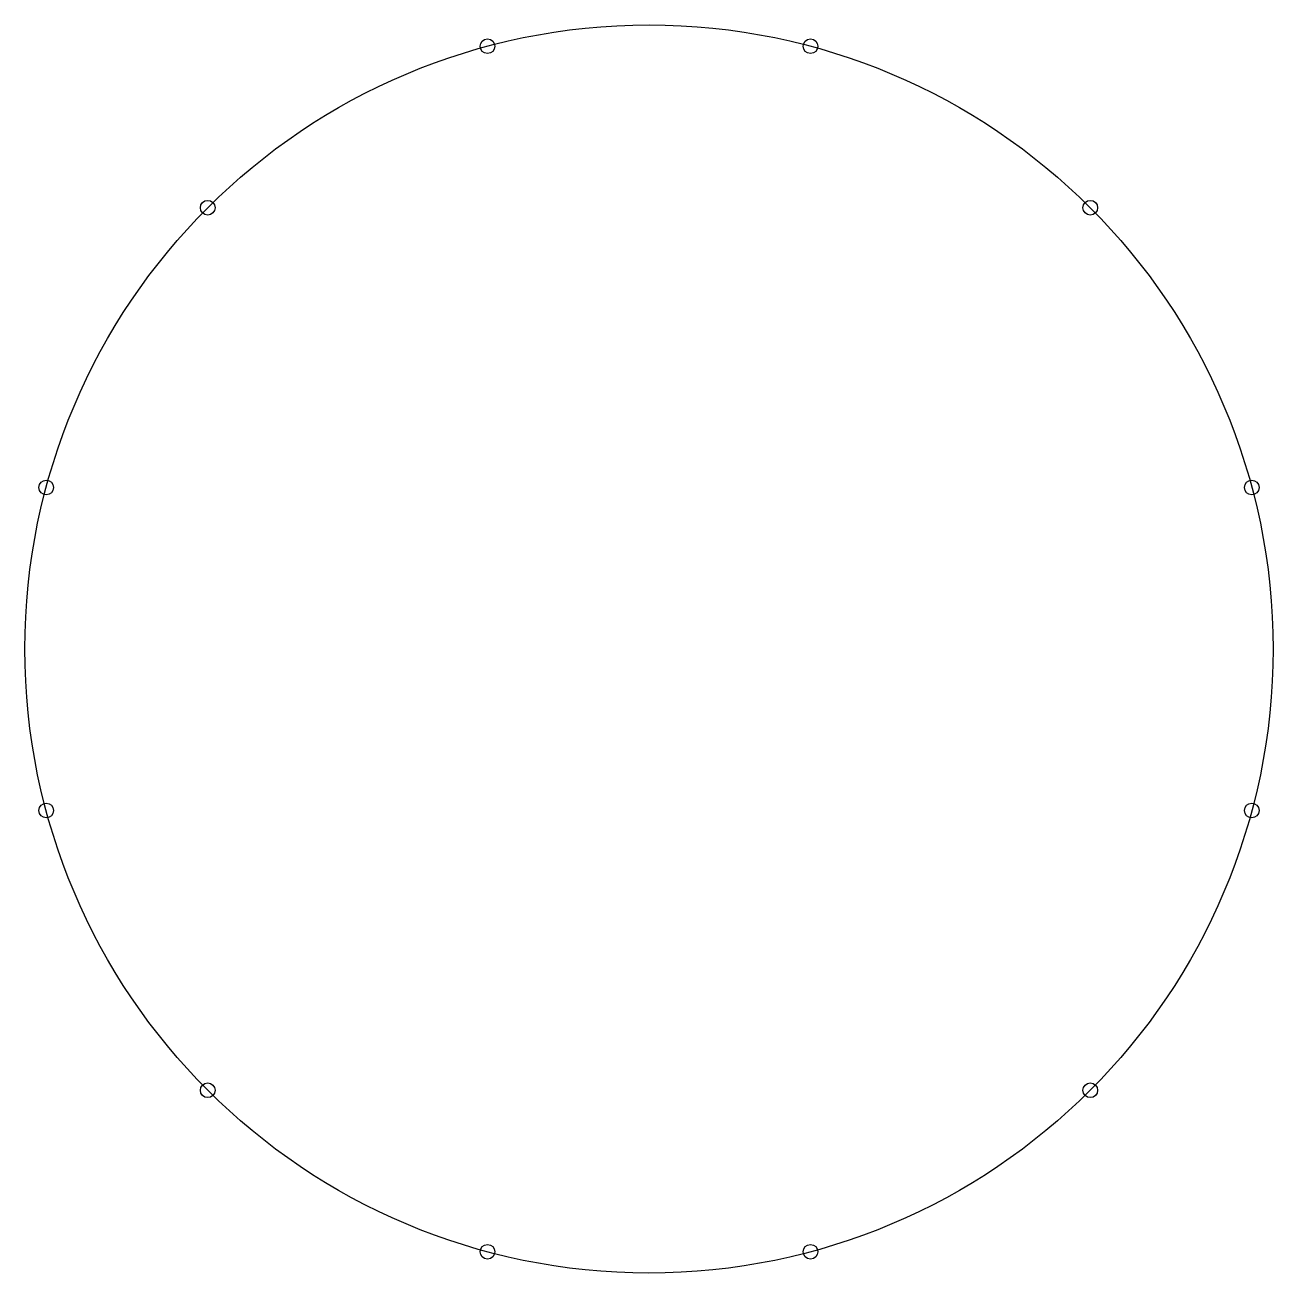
# Model space of a CAD drawing. Header units: millimetres. Extents: x -82 to 82, y -82 to 82.
import ezdxf

# ---------------------------------------------------------------- set-up
doc = ezdxf.new("R2010")
doc.units = ezdxf.units.MM
doc.layers.add('Sketch 02', color=7, linetype='Continuous')

msp = doc.modelspace()

# ---------------------------------------------------------------- linework, layer by layer
at = {"layer": 'Sketch 02'}
for centre, radius in [((0, 0), 82.04), ((-21.23, 79.25), 0.965), ((21.23, 79.25), 0.965), ((-58.01, 58.01), 0.965), ((58.01, 58.01), 0.965), ((-79.25, 21.23), 0.965), ((79.25, 21.23), 0.965), ((-79.25, -21.23), 0.965), ((79.25, -21.23), 0.965), ((-58.01, -58.01), 0.965), ((58.01, -58.01), 0.965), ((-21.23, -79.25), 0.965), ((21.23, -79.25), 0.965)]:
    msp.add_circle(centre, radius, dxfattribs=at)

doc.saveas('drawing.dxf')
